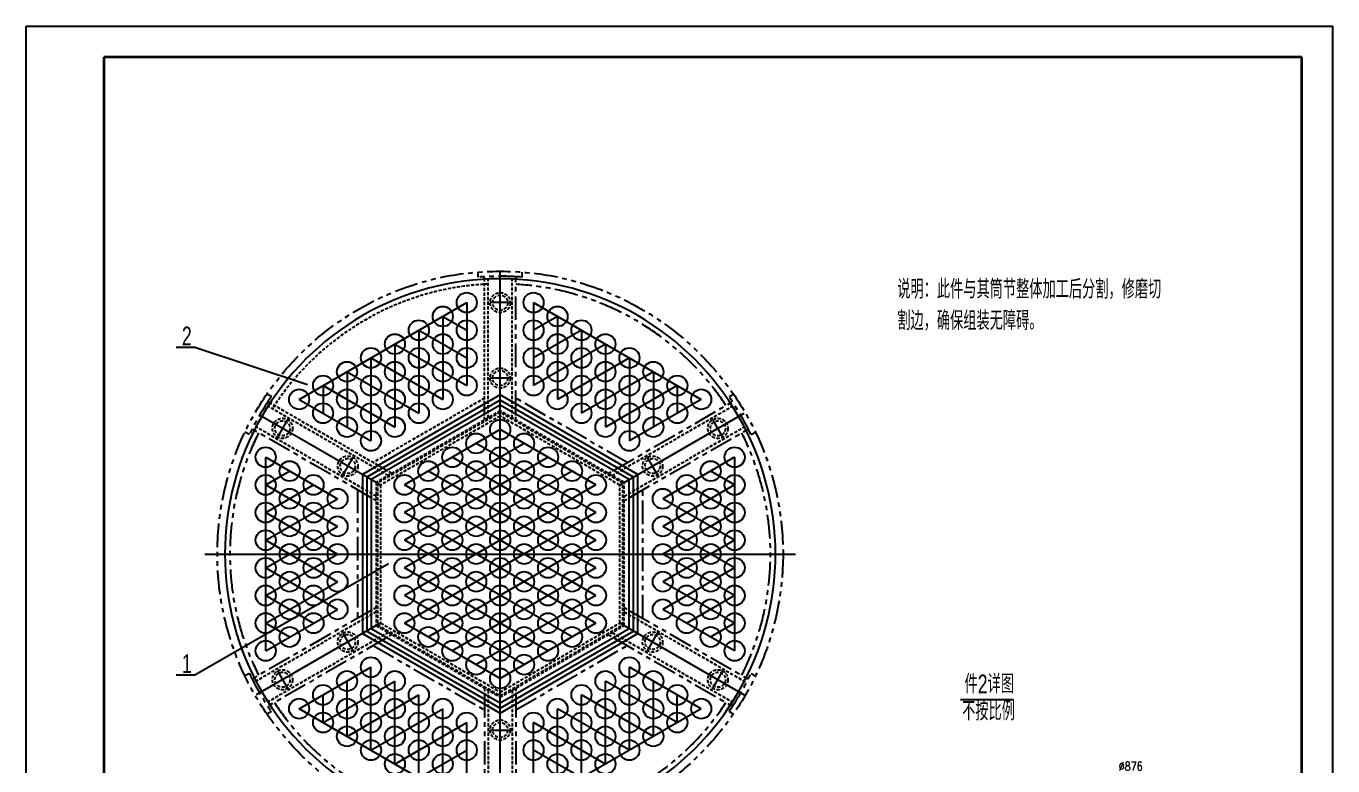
# Model space of a CAD drawing. Header units: millimetres. Extents: x 174648 to 205929, y -160248 to -145891.
# Drawn here: x 201226 to 203305, y -158459 to -157282 of the extents above; entities that cross this region are included whole.
import ezdxf

# ---------------------------------------------------------------- set-up
doc = ezdxf.new("R2010")
doc.units = ezdxf.units.MM
doc.linetypes.add('DASHED', pattern=[0.75, 0.5, -0.25])
doc.linetypes.add('PHANTOM', pattern=[2.5, 1.25, -0.25, 0.25, -0.25, 0.25, -0.25])
for name, color, linetype in [('1', 1, 'Continuous'), ('4虚线层', 6, 'DASHED'), ('9双点划线层', 6, 'PHANTOM')]:
    doc.layers.add(name, color=color, linetype=linetype)
doc.layers.add('图层1', color=4, linetype='Continuous', lineweight=35)
doc.styles.add('TH_GBDIM', font='romans.shx', dxfattribs={"width": 0.8, "bigfont": 'gbcbig.shx'})
doc.styles.add('样式 3.5', font='roms.shx', dxfattribs={"width": 0.7, "height": 3.5, "bigfont": 'hztxt.shx'})
doc.dimstyles.new('TH_GBDIM', dxfattribs={"dimtxt": 3.5, "dimasz": 2.5, "dimexe": 2, "dimexo": 0, "dimgap": 1.5, "dimtad": 1, "dimdec": 1, "dimzin": 0, "dimdsep": 46, "dimtxsty": 'TH_GBDIM', "dimcen": 2.5, "dimclrd": 130, "dimclre": 130, "dimclrt": 3, "dimadec": 0, "dimazin": 0, "dimtfac": 0.714286, "dimtdec": 1, "dimtmove": 0, "dimatfit": 3, "dimfxl": 0, "dimtzin": 0, "dimlwd": -1, "dimlwe": -1, "dimarcsym": 0})

# ---------------------------------------------------------------- blocks, each defined once
blk = doc.blocks.new('*D475')
at = {"color": 130, "linetype": 'Continuous'}
for p, q in [((202957.7, -158472.8), (202940.6, -158509.1)), ((203002.6, -158472.8), (202957.7, -158472.8)), ((202563, -159310.7), (202936.3, -158518.2)), ((202558.8, -159319.7), (202554.5, -159328.8))]:
    blk.add_line(p, q, dxfattribs=at)
at = {"color": 130}
for points in [[(202939.1, -158508.4), (202942.1, -158509.8), (202936.3, -158518.2)], [(202557.3, -159319), (202560.3, -159320.4), (202563, -159310.7)]]:
    blk.add_solid(points, dxfattribs=at)
at = {"layer": 'Defpoints', "color": 0}
for p in [(202936.3, -158518.2), (202563, -159310.7)]:
    blk.add_point(p, dxfattribs=at)
at = {"color": 3, "insert": (202983.2, -158459.8), "char_height": 14, "attachment_point": 5, "style": 'TH_GBDIM', "bg_fill": 3, "box_fill_scale": 1.1, "bg_fill_color": 256, "bg_fill_true_color": 13158600, "bg_fill_transparency": 0}
blk.add_mtext('∅876', dxfattribs=at)

msp = doc.modelspace()

# ---------------------------------------------------------------- linework, layer by layer
at = {"color": 7, "linetype": 'Continuous'}
for p, q in [((201225.8, -157282.1), (203304.8, -157282.1)), ((201225.8, -160222.4), (201225.8, -157282.1)), ((203304.8, -160222.4), (203304.8, -157282.1))]:
    msp.add_line(p, q, dxfattribs=at)
at = {"color": 1, "ltscale": 1.5}
for p, q in [((201980, -158572.1), (201980, -157672.1)), ((201996, -157722.1), (201964, -157722.1)), ((201996, -157842.1), (201964, -157842.1)), ((201980, -157877.1), (201767.8, -157999.6)), ((202192.2, -157999.6), (201980, -157877.1)), ((202177.2, -158008.3), (202368, -157898.1)), ((201782.8, -158008.3), (201597.2, -157901.1)), ((201641.6, -157908.2), (201625.6, -157936)), ((202334.4, -157936), (202318.4, -157908.2)), ((201745.5, -157968.2), (201729.5, -157996)), ((202230.5, -157996), (202214.5, -157968.2)), ((201767.8, -157999.6), (201767.8, -158244.6)), ((202192.2, -158244.6), (202192.2, -157999.6)), ((201510, -158122.1), (202450, -158122.1)), ((201530, -158122.1), (202430, -158122.1)), ((201782.8, -158235.9), (201592, -158346.1)), ((201729.5, -158248.2), (201745.5, -158276)), ((201767.8, -158244.6), (201980, -158367.1)), ((201980, -158367.1), (202192.2, -158244.6)), ((202177.2, -158235.9), (202368, -158346.1)), ((202214.5, -158276), (202230.5, -158248.2)), ((201625.6, -158308.2), (201641.6, -158336)), ((202318.4, -158336), (202334.4, -158308.2)), ((201964, -158402.1), (201996, -158402.1))]:
    msp.add_line(p, q, dxfattribs=at)
for p, q in [((201494.1, -157793.6), (201464.4, -157793.6)), ((201673.7, -157852.8), (201494.1, -157793.6)), ((201980, -157869), (201760.8, -157995.6)), ((202199.2, -157995.6), (201980, -157869)), ((201980, -157885.2), (201774.8, -158003.6)), ((202185.2, -158003.6), (201980, -157885.2)), ((201760.8, -157995.6), (201760.8, -158248.6)), ((201774.8, -158003.6), (201774.8, -158240.6)), ((202185.2, -158240.6), (202185.2, -158003.6)), ((202199.2, -158248.6), (202199.2, -157995.6)), ((201802.2, -158137.8), (201494.1, -158314.9)), ((201760.8, -158248.6), (201980, -158375.2)), ((201774.8, -158240.6), (201980, -158359)), ((201980, -158359), (202185.2, -158240.6)), ((201980, -158375.2), (202199.2, -158248.6)), ((201494.1, -158314.9), (201464.4, -158314.9)), ((202712.3, -158353.5), (202796.5, -158353.5))]:
    msp.add_line(p, q)
for start, end in [(90, 150), (30, 90), (150, 210), (330, 30), (210, 270), (270, 330)]:
    msp.add_arc((201980, -158122.1), 438, start, end)
at = {"layer": '1'}
for p, q in [((201660.1, -157876), (201926.8, -157722)), ((201926.8, -157722), (201926.8, -157854)), ((202033.1, -157722), (202033.1, -157854)), ((202033.1, -157722), (202299.9, -157876)), ((201888.7, -157744), (201888.7, -157876)), ((201888.7, -157744), (201926.8, -157766)), ((202071.2, -157744), (202033.1, -157766)), ((202071.2, -157744), (202071.2, -157876)), ((201850.6, -157766), (201850.6, -157898)), ((201850.6, -157766), (201926.8, -157810)), ((202109.3, -157766), (202033.1, -157810)), ((202109.3, -157766), (202109.3, -157898)), ((201812.5, -157788), (201812.5, -157920)), ((201812.5, -157788), (201926.8, -157854)), ((202147.4, -157788), (202033.1, -157854)), ((202147.4, -157788), (202147.4, -157920)), ((201774.4, -157810), (201888.7, -157876)), ((201774.4, -157810), (201774.4, -157942)), ((202185.6, -157810), (202071.2, -157876)), ((202185.6, -157810), (202185.6, -157942)), ((201736.3, -157832), (201850.6, -157898)), ((201736.3, -157832), (201736.3, -157920)), ((202223.7, -157832), (202109.3, -157898)), ((202223.7, -157832), (202223.7, -157920)), ((201698.2, -157854), (201812.5, -157920)), ((201698.2, -157854), (201698.2, -157898)), ((202261.8, -157854), (202147.4, -157920)), ((202261.8, -157854), (202261.8, -157898)), ((201660.1, -157876), (201774.4, -157942)), ((202299.9, -157876), (202185.6, -157942)), ((201980, -157924.1), (201827.6, -158012.1)), ((202132.4, -158012.1), (201980, -157924.1)), ((202018.1, -157946.1), (201827.6, -158056.1)), ((202132.4, -158056.1), (201941.9, -157946.1)), ((201606.9, -157968.1), (201721.2, -158034.1)), ((201606.9, -158276.1), (201606.9, -157968.1)), ((202056.2, -157968.1), (201827.6, -158100.1)), ((202132.4, -158100.1), (201903.8, -157968.1)), ((202353, -157968.1), (202238.7, -158034.1)), ((202353, -157968.1), (202353, -158276.1)), ((201606.9, -158012.1), (201645, -157990.1)), ((202094.3, -157990.1), (201827.6, -158144.1)), ((202132.4, -158144.1), (201865.7, -157990.1)), ((202353, -158012.1), (202314.9, -157990.1)), ((201606.9, -158012.1), (201721.2, -158078.1)), ((201606.9, -158056.1), (201683.1, -158012.1)), ((202132.4, -158188.1), (201827.6, -158012.1)), ((202132.4, -158012.1), (201827.6, -158188.1)), ((202353, -158012.1), (202238.7, -158078.1)), ((202353, -158056.1), (202276.8, -158012.1)), ((201606.9, -158100.1), (201721.2, -158034.1)), ((202353, -158100.1), (202238.7, -158034.1)), ((201606.9, -158056.1), (201721.2, -158122.1)), ((202132.4, -158056.1), (201827.6, -158232.1)), ((202132.4, -158232.1), (201827.6, -158056.1)), ((202353, -158056.1), (202238.7, -158122.1)), ((201606.9, -158144.1), (201721.2, -158078.1)), ((202353, -158144.1), (202238.7, -158078.1)), ((201606.9, -158100.1), (201721.2, -158166.1)), ((202094.3, -158254.1), (201827.6, -158100.1)), ((202132.4, -158100.1), (201865.7, -158254.1)), ((202353, -158100.1), (202238.7, -158166.1)), ((201606.9, -158188.1), (201721.2, -158122.1)), ((202353, -158188.1), (202238.7, -158122.1)), ((201606.9, -158144.1), (201721.2, -158210.1)), ((202056.2, -158276.1), (201827.6, -158144.1)), ((202132.4, -158144.1), (201903.8, -158276.1)), ((202353, -158144.1), (202238.7, -158210.1)), ((201606.9, -158232.1), (201721.2, -158166.1)), ((202353, -158232.1), (202238.7, -158166.1)), ((201606.9, -158188.1), (201683.1, -158232.1)), ((202018.1, -158298.1), (201827.6, -158188.1)), ((202132.4, -158188.1), (201941.9, -158298.1)), ((202353, -158188.1), (202276.8, -158232.1)), ((201606.9, -158276.1), (201721.2, -158210.1)), ((202353, -158276.1), (202238.7, -158210.1)), ((201606.9, -158232.1), (201645, -158254.1)), ((201980, -158320.1), (201827.6, -158232.1)), ((202132.4, -158232.1), (201980, -158320.1)), ((202353, -158232.1), (202314.9, -158254.1)), ((201660.1, -158368.2), (201774.4, -158302.2)), ((201774.4, -158434.2), (201774.4, -158302.2)), ((202299.9, -158368.2), (202185.6, -158302.2)), ((202185.6, -158434.2), (202185.6, -158302.2)), ((201698.2, -158390.2), (201812.5, -158324.2)), ((201736.3, -158412.2), (201736.3, -158324.2)), ((201812.5, -158456.2), (201812.5, -158324.2)), ((202261.8, -158390.2), (202147.4, -158324.2)), ((202147.4, -158456.2), (202147.4, -158324.2)), ((202223.7, -158412.2), (202223.7, -158324.2)), ((201698.2, -158390.2), (201698.2, -158346.2)), ((201736.3, -158412.2), (201850.6, -158346.2)), ((201850.6, -158478.2), (201850.6, -158346.2)), ((202109.3, -158478.2), (202109.3, -158346.2)), ((202223.7, -158412.2), (202109.3, -158346.2)), ((202261.8, -158390.2), (202261.8, -158346.2)), ((201926.8, -158522.2), (201660.1, -158368.2)), ((201774.4, -158434.2), (201888.7, -158368.2)), ((201888.7, -158500.2), (201888.7, -158368.2)), ((202299.9, -158368.2), (202033.1, -158522.2)), ((202071.2, -158500.2), (202071.2, -158368.2)), ((202185.6, -158434.2), (202071.2, -158368.2)), ((201812.5, -158456.2), (201926.8, -158390.2)), ((201926.8, -158522.2), (201926.8, -158390.2)), ((202033.1, -158522.2), (202033.1, -158390.2)), ((202147.4, -158456.2), (202033.1, -158390.2)), ((201850.6, -158478.2), (201926.8, -158434.2)), ((202109.3, -158478.2), (202033.1, -158434.2))]:
    msp.add_line(p, q, dxfattribs=at)
for centre in [(201926.8, -157722), (202033.1, -157722), (201888.7, -157744), (202071.2, -157744), (201850.6, -157766), (201926.8, -157766), (202033.1, -157766), (202109.3, -157766), (201812.5, -157788), (201888.7, -157788), (202071.2, -157788), (202147.4, -157788), (201774.4, -157810), (201850.6, -157810), (201926.8, -157810), (202033.1, -157810), (202109.3, -157810), (202185.6, -157810), (201736.3, -157832), (201812.5, -157832), (201888.7, -157832), (202071.2, -157832), (202147.4, -157832), (202223.7, -157832), (201698.2, -157854), (201774.4, -157854), (201850.6, -157854), (201926.8, -157854), (202033.1, -157854), (202109.3, -157854), (202185.6, -157854), (202261.8, -157854), (201660.1, -157876), (201736.3, -157876), (201812.5, -157876), (201888.7, -157876), (202071.2, -157876), (202147.4, -157876), (202223.7, -157876), (202299.9, -157876), (201698.2, -157898), (201774.4, -157898), (201850.6, -157898), (202109.3, -157898), (202185.6, -157898), (202261.8, -157898), (201736.3, -157920), (201812.5, -157920), (201980, -157924.1), (202147.4, -157920), (202223.7, -157920), (201774.4, -157942), (201941.9, -157946.1), (202018.1, -157946.1), (202185.6, -157942), (201606.9, -157968.1), (201903.8, -157968.1), (201980, -157968.1), (202056.2, -157968.1), (202353, -157968.1), (201645, -157990.1), (201865.7, -157990.1), (201941.9, -157990.1), (202018.1, -157990.1), (202094.3, -157990.1), (202314.9, -157990.1), (201606.9, -158012.1), (201683.1, -158012.1), (201827.6, -158012.1), (201903.8, -158012.1), (201980, -158012.1), (202056.2, -158012.1), (202132.4, -158012.1), (202276.8, -158012.1), (202353, -158012.1), (201645, -158034.1), (201721.2, -158034.1), (201865.7, -158034.1), (201941.9, -158034.1), (202018.1, -158034.1), (202094.3, -158034.1), (202238.7, -158034.1), (202314.9, -158034.1), (201606.9, -158056.1), (201683.1, -158056.1), (201827.6, -158056.1), (201903.8, -158056.1), (201980, -158056.1), (202056.2, -158056.1), (202132.4, -158056.1), (202276.8, -158056.1), (202353, -158056.1), (201645, -158078.1), (201721.2, -158078.1), (201865.7, -158078.1), (201941.9, -158078.1), (202018.1, -158078.1), (202094.3, -158078.1), (202238.7, -158078.1), (202314.9, -158078.1), (201606.9, -158100.1), (201683.1, -158100.1), (201827.6, -158100.1), (201903.8, -158100.1), (201980, -158100.1), (202056.2, -158100.1), (202132.4, -158100.1), (202276.8, -158100.1), (202353, -158100.1), (201645, -158122.1), (201721.2, -158122.1), (201865.7, -158122.1), (201941.9, -158122.1), (202018.1, -158122.1), (202094.3, -158122.1), (202238.7, -158122.1), (202314.9, -158122.1), (201606.9, -158144.1), (201683.1, -158144.1), (201827.6, -158144.1), (201903.8, -158144.1), (201980, -158144.1), (202056.2, -158144.1), (202132.4, -158144.1), (202276.8, -158144.1), (202353, -158144.1), (201645, -158166.1), (201721.2, -158166.1), (201865.7, -158166.1), (201941.9, -158166.1), (202018.1, -158166.1), (202094.3, -158166.1), (202238.7, -158166.1), (202314.9, -158166.1), (201606.9, -158188.1), (201683.1, -158188.1), (201827.6, -158188.1), (201903.8, -158188.1), (201980, -158188.1), (202056.2, -158188.1), (202132.4, -158188.1), (202276.8, -158188.1), (202353, -158188.1), (201645, -158210.1), (201721.2, -158210.1), (201865.7, -158210.1), (201941.9, -158210.1), (202018.1, -158210.1), (202094.3, -158210.1), (202238.7, -158210.1), (202314.9, -158210.1), (201606.9, -158232.1), (201683.1, -158232.1), (201827.6, -158232.1), (201903.8, -158232.1), (201980, -158232.1), (202056.2, -158232.1), (202132.4, -158232.1), (202276.8, -158232.1), (202353, -158232.1), (201645, -158254.1), (201865.7, -158254.1), (201941.9, -158254.1), (202018.1, -158254.1), (202094.3, -158254.1), (202314.9, -158254.1), (201606.9, -158276.1), (201903.8, -158276.1), (201980, -158276.1), (202056.2, -158276.1), (202353, -158276.1), (201774.4, -158302.2), (201941.9, -158298.1), (202018.1, -158298.1), (202185.6, -158302.2), (201736.3, -158324.2), (201812.5, -158324.2), (201980, -158320.1), (202147.4, -158324.2), (202223.7, -158324.2), (201698.2, -158346.2), (201774.4, -158346.2), (201850.6, -158346.2), (202109.3, -158346.2), (202185.6, -158346.2), (202261.8, -158346.2), (201660.1, -158368.2), (201736.3, -158368.2), (201812.5, -158368.2), (201888.7, -158368.2), (202071.2, -158368.2), (202147.4, -158368.2), (202223.7, -158368.2), (202299.9, -158368.2), (201698.2, -158390.2), (201774.4, -158390.2), (201850.6, -158390.2), (201926.8, -158390.2), (202033.1, -158390.2), (202109.3, -158390.2), (202185.6, -158390.2), (202261.8, -158390.2), (201736.3, -158412.2), (201812.5, -158412.2), (201888.7, -158412.2), (202071.2, -158412.2), (202147.4, -158412.2), (202223.7, -158412.2), (201774.4, -158434.2), (201850.6, -158434.2), (201926.8, -158434.2), (202033.1, -158434.2), (202109.3, -158434.2), (202185.6, -158434.2), (201812.5, -158456.2), (201888.7, -158456.2), (202071.2, -158456.2), (202147.4, -158456.2)]:
    msp.add_circle(centre, 16, dxfattribs=at)
at = {"layer": '4虚线层', "ltscale": 10}
for p, q in [((201955, -157883.5), (201955, -157684.8)), ((201961, -157905.4), (201961, -157680.8)), ((201999, -157905.4), (201999, -157680.8)), ((201955, -157874.2), (201777.8, -157976.5)), ((201801.8, -157997.3), (201607.3, -157885)), ((201785.8, -157981.1), (201613.8, -157881.8)), ((201980, -157894.4), (201782.8, -158008.3)), ((201980, -157896.7), (201784.8, -158009.4)), ((201955, -157908.9), (201955, -157899.6)), ((202177.2, -158008.3), (201980, -157894.4)), ((202175.2, -158009.4), (201980, -157896.7)), ((201980, -157902.5), (201980, -157896.7)), ((202005, -157908.9), (202005, -157899.6)), ((202158.2, -157997.3), (202352.6, -157885)), ((201782.8, -158030.2), (201588.3, -157917.9)), ((201980, -157902.5), (201789.8, -158012.3)), ((202170.2, -158012.3), (201980, -157902.5)), ((202177.2, -158030.2), (202371.6, -157917.9)), ((201807.8, -157993.8), (201799.8, -157989.2)), ((202152.2, -157993.8), (202160.2, -157989.2)), ((201782.8, -158008.3), (201782.8, -158235.9)), ((201784.8, -158009.4), (201784.8, -158234.8)), ((201789.8, -158012.3), (201784.8, -158009.4)), ((201789.8, -158012.3), (201789.8, -158231.9)), ((202170.2, -158012.3), (202175.2, -158009.4)), ((202170.2, -158231.9), (202170.2, -158012.3)), ((202175.2, -158234.8), (202175.2, -158009.4)), ((202177.2, -158235.9), (202177.2, -158008.3)), ((201782.8, -158037.1), (201774.8, -158032.5)), ((202177.2, -158037.1), (202185.2, -158032.5)), ((201782.8, -158207.1), (201774.8, -158211.7)), ((202177.2, -158207.1), (202185.2, -158211.7)), ((201782.8, -158214), (201588.3, -158326.3)), ((201784.8, -158234.8), (201789.8, -158231.9)), ((201789.8, -158231.9), (201980, -158341.7)), ((201980, -158341.7), (202170.2, -158231.9)), ((202175.2, -158234.8), (202170.2, -158231.9)), ((202177.2, -158214), (202371.6, -158326.3)), ((201801.8, -158246.9), (201607.3, -158359.2)), ((201782.8, -158235.9), (201980, -158349.8)), ((201784.8, -158234.8), (201980, -158347.5)), ((201807.8, -158250.4), (201799.8, -158255)), ((201980, -158347.5), (202175.2, -158234.8)), ((201980, -158349.8), (202177.2, -158235.9)), ((202152.2, -158250.4), (202160.2, -158255)), ((202158.2, -158246.9), (202352.6, -158359.2)), ((201955, -158335.3), (201955, -158344.6)), ((202005, -158335.3), (202005, -158344.6)), ((201961, -158338.8), (201961, -158563.4)), ((201980, -158347.5), (201980, -158341.7)), ((201999, -158338.8), (201999, -158563.4))]:
    msp.add_line(p, q, dxfattribs=at)
for centre, radius in [((201980, -157722.1), 16), ((201980, -157722.1), 12), ((201980, -157842.1), 16), ((201980, -157842.1), 12), ((201633.6, -157922.1), 16), ((201633.6, -157922.1), 12), ((202326.4, -157922.1), 16), ((202326.4, -157922.1), 12), ((201737.5, -157982.1), 16), ((201737.5, -157982.1), 12), ((202222.5, -157982.1), 16), ((202222.5, -157982.1), 12), ((201737.5, -158262.1), 16), ((201737.5, -158262.1), 12), ((202222.5, -158262.1), 16), ((202222.5, -158262.1), 12), ((201633.6, -158322.1), 16), ((201633.6, -158322.1), 12), ((202326.4, -158322.1), 16), ((202326.4, -158322.1), 12), ((201980, -158402.1), 16), ((201980, -158402.1), 12)]:
    msp.add_circle(centre, radius, dxfattribs=at)
msp.add_arc((201980, -158122.1), 430, 92.5325, 147.4675, dxfattribs=at)
at = {"layer": '9双点划线层', "ltscale": 30}
for p, q in [((201945, -157681.5), (201945, -157673.5)), ((201955, -157684.8), (201955, -157680.8)), ((202005, -157899.6), (202005, -157680.8)), ((202015, -157681.5), (202015, -157673.5)), ((201615.9, -157871.5), (201608.9, -157867.5)), ((202182.2, -157976.5), (202005, -157874.2)), ((202344.1, -157871.5), (202351, -157867.5)), ((201613.8, -157881.8), (201610.3, -157879.8)), ((201955, -157899.6), (201955, -157883.5)), ((202160.2, -157989.2), (202349.6, -157879.8)), ((201580.9, -157932.1), (201573.9, -157928.1)), ((201774.8, -158032.5), (201585.3, -157923.1)), ((202185.2, -158032.5), (202374.6, -157923.1)), ((202379.1, -157932.1), (202386, -157928.1)), ((201799.8, -157989.2), (201785.8, -157981.1)), ((201752.8, -158019.8), (201752.8, -158224.4)), ((202207.2, -158224.4), (202207.2, -158019.8)), ((201774.8, -158211.7), (201585.3, -158321.1)), ((202185.2, -158211.7), (202374.6, -158321.1)), ((201799.8, -158255), (201610.3, -158364.4)), ((201777.8, -158267.7), (201955, -158370)), ((202005, -158370), (202182.2, -158267.7)), ((202160.2, -158255), (202349.6, -158364.4)), ((201580.9, -158312.1), (201573.9, -158316.1)), ((202379.1, -158312.1), (202386, -158316.1)), ((201955, -158344.6), (201955, -158563.4)), ((202005, -158344.6), (202005, -158563.4)), ((201615.9, -158372.7), (201608.9, -158376.7)), ((202344.1, -158372.7), (202351, -158376.7))]:
    msp.add_line(p, q, dxfattribs=at)
msp.add_circle((201980, -158122.1), 450, dxfattribs=at)
for radius, start, end in [(442, 85.4582, 94.5418), (430, 33.333, 86.667), (442, 145.4582, 154.5418), (442, 25.4582, 34.5418), (430, 153.333, 206.667), (430, 333.333, 26.667), (442, 205.4582, 214.5418), (442, 325.4582, 334.5418), (430, 213.333, 266.667), (430, 273.333, 326.667)]:
    msp.add_arc((201980, -158122.1), radius, start, end, dxfattribs=at)
at = {"layer": '图层1'}
for p, q in [((203255.3, -157331.6), (201349.5, -157331.6)), ((201349.5, -157331.6), (201349.5, -160172.9)), ((203255.3, -160172.9), (203255.3, -157331.6)), ((203255.3, -160172.9), (203255.3, -157331.6))]:
    msp.add_line(p, q, dxfattribs=at)

# ---------------------------------------------------------------- texts
at = {"char_height": 30, "attachment_point": 1, "style": '样式 3.5'}
for s, insert, width in [('说明：此件与其筒节整体加工后分割，修磨切割边，确保组装无障碍。', (202611.8, -157685.6), 431.821), ('2', (201473.6, -157760.2), 32.852), ('1', (201473.6, -158281.5), 32.852), ('件2详图', (202718.8, -158313.9), 314.203), ('不按比例', (202714.9, -158356.8), 314.203)]:
    msp.add_mtext(s, dxfattribs=dict(at, insert=insert, width=width))

# ---------------------------------------------------------------- dimensions: what is measured, and where the dimension line sits
dim = msp.add_diameter_dim_2p(p1=(202563, -159310.7), p2=(202936.3, -158518.2), dimstyle='TH_GBDIM', override={"dimscale": 4, "dimtoh": 1, "dimdec": 0, "dimtfill": 1})
dim.commit()
dim.dimension.update_dxf_attribs({"geometry": '*D475', "text_midpoint": (202983.2, -158472.8), "dimtype": 163})

doc.saveas('drawing.dxf')
